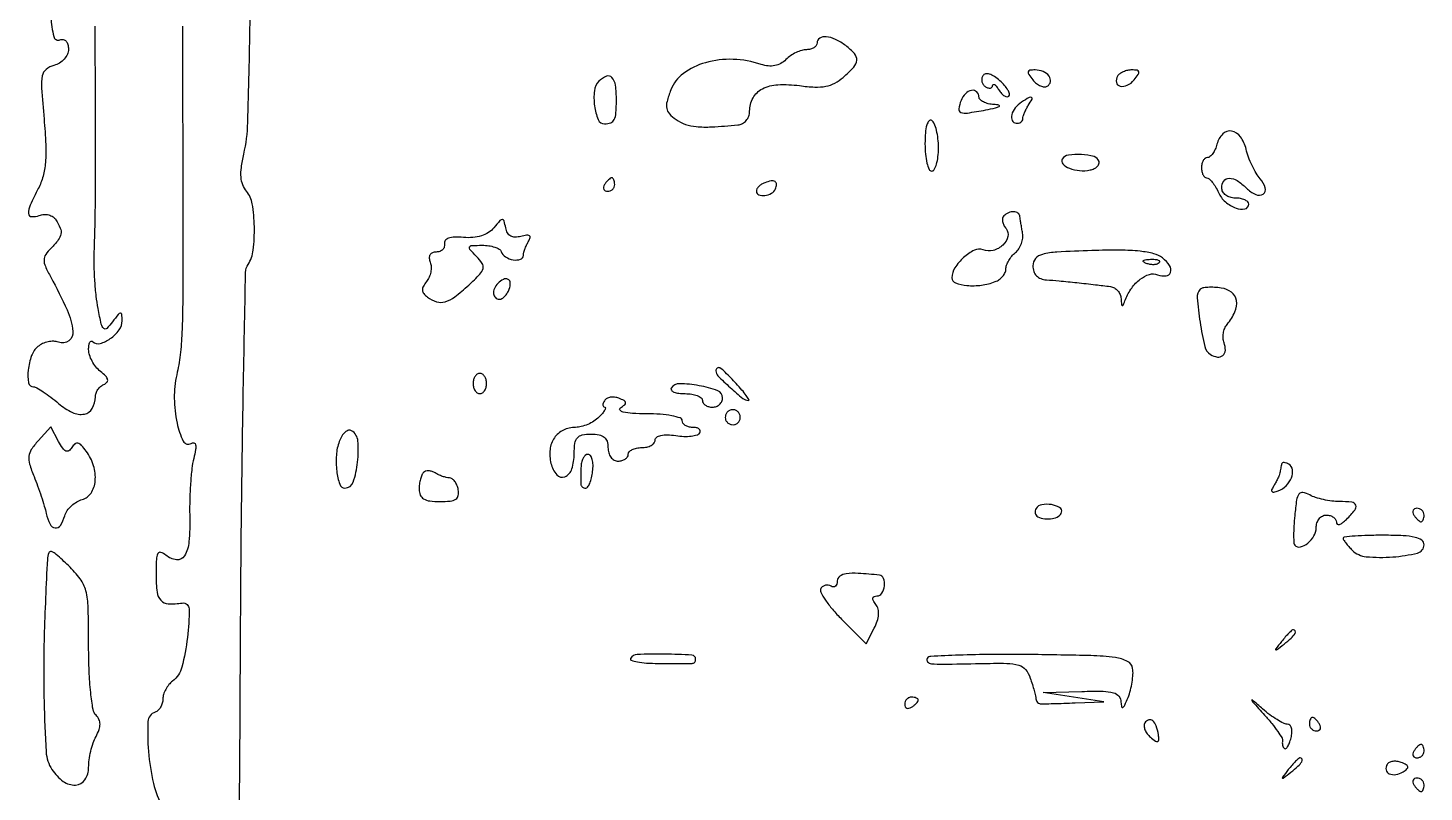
# Model space of a CAD drawing. Extents: x 0 to 5034, y 0 to 2560.
# Drawn here: x 4827 to 5034, y 627.9 to 741.2 of the extents above; entities that cross this region are included whole.
import ezdxf

# ---------------------------------------------------------------- set-up
doc = ezdxf.new("R2010")
doc.units = 0

msp = doc.modelspace()

# ---------------------------------------------------------------- linework, layer by layer
for points in [[(4858.303061, 618.739746, 0.001225), (4858.485094, 644.651594, -0.001343), (4858.65327, 667.809058, -0.002166), (4858.93491, 687.529751, -0.000351), (4859.27198, 704.979622, -0.139073), (4859.629882, 706.151594, 0.114006), (4860.400168, 708.290097, 0.03478), (4860.570308, 711.747699, 0.033932), (4860.269078, 715.154072, 0.138948), (4859.408537, 717.019754, -0.087101), (4858.853054, 717.958037, -0.072076), (4858.60279, 719.093882, -0.052571), (4858.649703, 720.555817, -0.021302), (4859.006513, 722.519754, 0.048513), (4859.595143, 727.190353, 0.002669), (4859.935982, 741.954927, 0.002311), (4860.248939, 765.804797, 0.00035), (4860.620945, 813.5, -0.000558), (4860.743732, 828.44591, -0.00021), (4860.947806, 849.375, -0.000208), (4861.188992, 872.158542, -0.000253)], [(4830.405097, 742.824506, 0.043231), (4830.822026, 739.948956, 0.454635), (4831.75, 739.45756, -0.138386), (4832.240642, 739.502522, -0.163526), (4832.646013, 739.27693, -0.122495), (4832.91165, 738.784868, -0.062892), (4833, 738.085247, -0.102363), (4832.841887, 737.321026, -0.079744), (4832.385062, 736.603877, -0.074807), (4831.693938, 736.027486, -0.072631), (4830.856974, 735.672849, 0.108795), (4829.684492, 735.073552, 0.176375), (4829.122683, 734.119917, 0.062973), (4829.018689, 732.311548, 0.005509), (4829.383656, 727.721954, -0.011376), (4829.64005, 723.936068, -0.03182), (4829.590204, 721.277731, -0.044485), (4829.234839, 719.223282, -0.055181), (4828.532843, 717.415737, 0.014354), (4827.333483, 714.945401, 0.114918), (4827.090638, 713.71228, 0.38993), (4827.548549, 713.247518, 0.104286), (4828.67005, 713.426881, -0.078664), (4829.370321, 713.575702, -0.076557), (4830.08923, 713.503267, -0.081093), (4830.717061, 713.226602, -0.107533), (4831.154738, 712.78387, -0.043053), (4831.791282, 711.559272, -0.14139), (4831.892485, 710.662616, -0.124673), (4831.503199, 709.782857, -0.030194), (4830.439971, 708.582828, 0.045765), (4829.633621, 707.613622, 0.148692), (4829.383583, 706.825588, 0.109263), (4829.579328, 705.887142, 0.019143), (4830.387999, 704.261399, -0.019161), (4832.795836, 699.420279, -0.076579), (4833.677819, 696.237961, -0.269467), (4833.071124, 694.837962, -0.255835), (4831.525119, 694.628734, 0.087465), (4830.822015, 694.765358, 0.056273), (4829.993132, 694.686384, 0.054529), (4829.171271, 694.417336, 0.066951), (4828.487265, 693.989431, 0.133002), (4827.532024, 692.633176, 0.060638), (4827.038103, 690.504924, 0.070748), (4827.102811, 688.62164, 0.363667), (4827.844461, 688, -0.131848), (4828.324927, 687.871062, -0.015317), (4829.280157, 687.278815, -0.017558), (4830.390212, 686.485091, -0.013501), (4831.546099, 685.5449, 0.065789), (4833.59039, 684.210024, 0.158147), (4835.361871, 683.972328, 0.222663), (4836.546942, 684.815666, 0.129244), (4837, 686.539111, -0.0867), (4837.093238, 687.072778, -0.064399), (4837.367188, 687.606056, -0.063653), (4837.772097, 688.058229, -0.079864), (4838.25, 688.353845, 0.107773), (4838.71781, 688.680312, 0.254966), (4838.818636, 689.079346, 0.132784), (4838.528437, 689.591138, 0.027063), (4837.75, 690.297421, -0.054461), (4837.08036, 690.975338, -0.043491), (4836.514063, 691.833097, -0.044958), (4836.127098, 692.731443, -0.079385), (4836, 693.526909, -0.03329), (4836.043425, 694.178417, -0.090257), (4836.185498, 694.617198, -0.222198), (4836.394454, 694.772886, -0.252268), (4836.631483, 694.70185, 0.271982), (4837.686133, 694.427738, 0.085514), (4839.214906, 695.161411, 0.077437), (4840.536738, 696.449898, 0.167067), (4840.968197, 697.785184, 0.018126), (4840.914298, 698.767887, 0.415616), (4840.717568, 698.930906, 0.202171), (4840.401519, 698.760379, 0.007179), (4839.532793, 697.647211, -0.034016), (4838.685786, 696.674302, -0.40475), (4838.231376, 696.666452, -0.151591), (4837.880507, 697.282123, -0.007147), (4837.394167, 699.647211, -0.019768), (4837.124224, 701.445709, -0.010494), (4836.925156, 703.690118, -0.010429), (4836.817555, 705.996502, -0.015913), (4836.829696, 708, 0.004454), (4836.957093, 712.395636, 0.003913), (4837.013288, 716.986857, 0.001653), (4837.021239, 724.174186, 0.000162), (4836.977508, 741.5, -0.00344)], [(4849.930435, 741.5, 0.000855), (4849.908936, 737.396483, 0.000883), (4849.901778, 733.335938, 0.000852), (4849.907778, 729.817599, 0.003783), (4849.930469, 727.75, -0.002093), (4849.954725, 726.060198, -0.001293), (4849.969784, 724.073437, -0.001297), (4849.974492, 722.110411, -0.002332), (4849.966667, 720.5, 0.001445), (4849.954935, 718.731705, 0.000507), (4849.948001, 716.192188, 0.000503), (4849.946021, 713.399461, 0.00059), (4849.949933, 710.75, -0.001502), (4849.946525, 700.962216, -0.009701), (4849.834128, 696.023449, -0.019058), (4849.569915, 692.73887, -0.025664), (4849.066211, 689.799169, 0.058398), (4848.70228, 686.324299, 0.048611), (4849.108276, 682.629925, 0.062677), (4850.028187, 679.959868, 0.442796), (4851.199061, 679.623026, -0.2005), (4851.61145, 679.688656, -0.299743), (4851.852174, 679.430474, -0.085763), (4851.849876, 678.696121, -0.016798), (4851.576269, 677.398625, 0.032406), (4851.309494, 675.904023, 0.01081), (4851.109206, 673.690132, 0.010708), (4850.992667, 671.222263, 0.012009), (4850.988497, 668.844379, -0.025557), (4850.878647, 665.036373, -0.117148), (4850.202202, 662.947505, -0.290835), (4849.031495, 662.369912, -0.147302), (4847.456195, 663.036355, 0.091093), (4846.707619, 663.456099, 0.375464), (4846.265019, 663.274682, 0.106886), (4846.042839, 662.406273, 0.009378), (4846, 660.122445, 0.027719), (4846.141872, 657.565316, 0.161445), (4846.697878, 656.35609, 0.197581), (4847.796059, 655.85303, 0.044618), (4849.888876, 655.957246, -0.454123), (4850.900862, 655.08102, -0.032), (4850.64999, 650.859676, -0.032251), (4849.80811, 646.43007, -0.168225), (4848.454891, 644.389757, 0.05913), (4847.898186, 643.84998, 0.045849), (4847.427374, 643.148449, 0.047061), (4847.106275, 642.400255, 0.077993), (4847, 641.723091, -0.06775), (4846.915156, 641.099807, -0.065099), (4846.666516, 640.512705, -0.070068), (4846.298791, 640.049055, -0.110095), (4845.864736, 639.788245, 0.309803), (4844.791532, 638.37121, 0.032065), (4844.865512, 633.958845, 0.037031), (4845.607977, 629.204052, 0.076176), (4847.005312, 625.71557, -0.032811)]]:
    msp.add_lwpolyline(points, format="xyb")
for points in [[(4944, 739, -0.154765), (4943.879052, 738.618614, -0.09778), (4943.538393, 738.29375, -0.080164), (4943.02945, 738.074515, -0.061768), (4942.428571, 738, 0.073834), (4941.72093, 737.894931, 0.038611), (4940.889173, 737.570423, 0.037359), (4940.070185, 737.097304, 0.04675), (4939.394752, 736.537609, -0.070541), (4938.621111, 735.956111, -0.077566), (4937.740459, 735.635768, -0.073632), (4936.765752, 735.589868, -0.055582), (4935.71618, 735.814665, 0.071728), (4931.550685, 736.567634, 0.077785), (4927.462099, 736.076146, 0.089145), (4924.179243, 734.479346, 0.145856), (4922.319866, 732.036465, 0.022741), (4921.755853, 730.308206, 0.111647), (4921.70731, 729.28927, 0.147306), (4922.107095, 728.496902, 0.050042), (4923.095099, 727.645943, 0.069034), (4924.490392, 726.931621, 0.06205), (4926.079328, 726.590671, 0.036257), (4928.348921, 726.556741, 0.007918), (4932.25, 726.843476, 0.09942), (4932.930423, 727.044594, 0.093962), (4933.496143, 727.495517, 0.091149), (4933.87, 728.135538, 0.086937), (4934, 728.877555, -0.126918), (4934.509788, 730.853543, -0.149199), (4935.893379, 732.194128, -0.106782), (4938.202501, 732.809992, -0.046058), (4941.400858, 732.668643, 0.02233), (4943.674207, 732.459903, 0.058771), (4945.303916, 732.574979, 0.07466), (4946.623689, 733.037298, 0.057178), (4947.886919, 733.901925, 0.029239), (4949.432333, 735.409217, 0.167137), (4949.880669, 736.445816, 0.205557), (4949.551235, 737.41243, 0.046924), (4948.25, 738.607954, 0.050003), (4946.739355, 739.532856, 0.089607), (4945.341859, 739.920713, 0.161087), (4944.394119, 739.701359, 0.261722)], [(4975.990862, 733.51101, 0.05173), (4976.530512, 732.98278, 0.065296), (4977.128869, 732.62335, 0.079103), (4977.692105, 732.477944, 0.16352), (4978.129619, 732.580109, 0.213376), (4978.597001, 733.26803, 0.207611), (4978.402845, 734.085894, 0.13552), (4977.53132, 734.760771, 0.097687), (4976.318538, 735, 0.038489), (4975.547214, 734.940537, 0.309419), (4975.301216, 734.709506, 0.209835), (4975.380863, 734.310561, 0.020503)], [(4988.542705, 734.069098, 0.189332), (4988.37666, 733.153183, 0.296611), (4988.916015, 732.598715, 0.169397), (4989.999236, 732.721733, 0.107759), (4991.009138, 733.51101, 0.020503), (4991.619137, 734.310561, 0.209835), (4991.698784, 734.709506, 0.309419), (4991.452786, 734.940537, 0.038489), (4990.681462, 735, 0.053722), (4990.040753, 734.93096, 0.048999), (4989.408288, 734.726548, 0.052232), (4988.876681, 734.425765, 0.09982)], [(4911.666667, 733.333333, 0.169392), (4910.984237, 731.919873, 0.061334), (4911.003025, 729.659855, 0.065524), (4911.54437, 727.638635, 0.303387), (4912.5, 727, 0.091138), (4913.404465, 727.166243, 0.188072), (4913.929435, 727.641129, 0.099772), (4914.187116, 728.591536, 0.016471), (4914.25, 730.5, 0.031313), (4914.109877, 732.735245, 0.154734), (4913.587974, 733.866521, 0.312219), (4912.764543, 734.056079, 0.101952)], [(4968.582966, 734.134241, 0.101116), (4968.425713, 733.706144, 0.09841), (4968.446747, 733.246276, 0.097442), (4968.642743, 732.825779, 0.096999), (4968.983688, 732.510081, 0.058885), (4969.374194, 732.328171, 0.123598), (4969.705957, 732.304124, 0.186429), (4969.92539, 732.436321, 0.161643), (4970.015313, 732.690983, -0.282382), (4970.113945, 732.845081, -0.271864), (4970.299407, 732.830233, -0.075563), (4970.601155, 732.542502, -0.023608), (4970.96094, 732.02896, 0.042964), (4971.358122, 731.506266, 0.071832), (4971.782622, 731.154687, 0.105877), (4972.165314, 731.020464, 0.231971), (4972.451758, 731.118424, 0.276112), (4972.53596, 731.452928, 0.060078), (4972.287475, 732.021198, 0.046597), (4971.795413, 732.70271, 0.029197), (4971.105408, 733.404607, 0.036944), (4970.28608, 734.042739, 0.076721), (4969.553031, 734.383122, 0.121139), (4968.973524, 734.406587, 0.207031)], [(4965.345077, 730.456872, 0.056386), (4965.026335, 729.227842, 0.350878), (4965.335014, 728.705588, 0.12944), (4966.284625, 728.605876, 0.008679), (4969, 729.07251, 0.007861), (4970.451169, 729.371612, 0.087212), (4970.995862, 729.597404, 0.668049), (4970.965775, 729.768496, 0.040112), (4970.25, 729.868359, -0.042218), (4969.3887, 729.992219, -0.059769), (4968.660937, 730.25508, -0.076483), (4968.165783, 730.607587, -0.202567), (4968, 731, 0.210203), (4967.669136, 731.752237, 0.240439), (4966.918507, 731.960086, 0.148144), (4965.992505, 731.459082, 0.103948)], [(4974.330179, 730.225223, 0.082187), (4973.386733, 729.379958, 0.104524), (4972.860728, 728.339127, 0.173152), (4972.930026, 727.508762, 0.26735), (4973.5, 727.1, 0.073642), (4973.883266, 727.118161, 0.094047), (4974.210748, 727.249687, 0.109872), (4974.431735, 727.47197, 0.13664), (4974.515313, 727.75, -0.068485), (4974.574396, 728.122815, -0.022619), (4974.759278, 728.646875, -0.022043), (4975.019406, 729.216374, -0.023301), (4975.32433, 729.75, 0.016067), (4975.870875, 730.675152, 0.430582), (4975.792006, 730.919924, 0.248311), (4975.447548, 730.905839, 0.009729)], [(4960, 724.059017, 0.02325), (4960.072375, 722.503431, 0.03716), (4960.29375, 721.192336, 0.042932), (4960.612706, 720.253084, 0.297764), (4961, 720, 0.275259), (4961.385522, 720.229636, 0.053437), (4961.70625, 721.010789, 0.043243), (4961.927436, 722.122516, 0.027497), (4962, 723.440983, 0.026918), (4961.926586, 724.803639, 0.033489), (4961.70625, 726.052725, 0.035556), (4961.386693, 727.04134, 0.159713), (4961, 727.5, 0.369423), (4960.597376, 727.437431, 0.106919), (4960.273526, 726.83874, 0.051222), (4960.063682, 725.688628, 0.019531)], [(5003.289749, 724, -0.038887), (5003.024544, 723.234516, -0.050447), (5002.660882, 722.5875, -0.059916), (5002.259476, 722.141258, -0.181596), (5001.883369, 722, 0.166062), (5001.54638, 721.884904, 0.095369), (5001.25949, 721.559375, 0.076307), (5001.065572, 721.073739, 0.056959), (5001, 720.5, 0.048885), (5001.056258, 719.925967, 0.068885), (5001.224094, 719.440625, 0.089067), (5001.471587, 719.113813, 0.188428), (5001.762872, 719, -0.186642), (5002.120779, 718.861577, -0.03874), (5002.591619, 718.361485, -0.035781), (5003.079027, 717.658594, -0.027129), (5003.512872, 716.826332, 0.107132), (5004.54051, 715.445338, 0.087247), (5006.121812, 714.48979, 0.145831), (5007.430518, 714.38502, 0.354035), (5008, 715.088484, 0.205712), (5007.850317, 715.436906, 0.0831), (5007.4125, 715.732242, 0.063391), (5006.765629, 715.933065, 0.043629), (5006, 716, -0.072314), (5005.230589, 716.111864, -0.08892), (5004.583333, 716.4375, -0.10214), (5004.153209, 716.924246, -0.130775), (5004, 717.5, -0.150771), (5004.317129, 718.527784, -0.248625), (5005.102151, 718.941329, -0.143303), (5006.28736, 718.591279, -0.053437), (5007.652048, 717.490809, 0.086431), (5009.033685, 716.519047, 0.262369), (5010.138863, 716.599469, 0.335298), (5010.456001, 717.50189, 0.101617), (5009.699452, 718.849277, -0.045479), (5009.103925, 719.677719, -0.02252), (5008.497001, 720.822913, -0.022142), (5007.970008, 722.076244, -0.030132), (5007.615257, 723.25, 0.096543), (5006.777564, 725.097223, 0.197736), (5005.455234, 725.930166, 0.245741), (5004.149604, 725.511578, 0.131459)], [(4980.363513, 721.779159, 0.34446), (4980.442226, 721.065739, 0.106659), (4981.404931, 720.428193, 0.071893), (4982.933375, 720.072123, 0.072648), (4984.494408, 720.165426, 0.058017), (4985.088329, 720.362671, 0.083593), (4985.543388, 720.676236, 0.108476), (4985.792296, 721.05241, 0.172119), (4985.802821, 721.434527, 0.253484), (4985.062747, 722.139236, 0.050328), (4983.195101, 722.448009, 0.050234), (4981.281226, 722.376955, 0.223549)], [(4912.5, 718, 0.082592), (4912.343488, 717.6179, 0.161196), (4912.3746, 717.29375, 0.182303), (4912.586039, 717.078288, 0.108972), (4912.940983, 717, 0.093332), (4913.345238, 717.076123, 0.09642), (4913.688914, 717.29375, 0.099167), (4913.918938, 717.618444, 0.105053), (4914, 718, 0.042167), (4913.967655, 718.382849, 0.061769), (4913.870461, 718.70625, 0.081139), (4913.727648, 718.92554, 0.210953), (4913.559017, 719, 0.151918), (4913.34829, 718.934461, 0.038439), (4913.066025, 718.70625, 0.035638), (4912.768994, 718.382774, 0.029505)], [(4936.25, 718.279762, 0.054719), (4935.771949, 718.047448, 0.058432), (4935.367188, 717.721193, 0.065596), (4935.091873, 717.354981, 0.129121), (4935, 717.005151, 0.309907), (4935.353458, 716.489656, 0.123539), (4936.247845, 716.379197, 0.096226), (4937.257631, 716.708027, 0.170196), (4937.833333, 717.355278, 0.086902), (4937.98424, 718.041613, 0.278204), (4937.768852, 718.436229, 0.17911), (4937.204487, 718.535446, 0.040669)], [(4896.079821, 711.59821, -0.079754), (4895.275968, 710.893909, -0.06286), (4894.225006, 710.405849, -0.056414), (4892.974167, 710.156852, -0.043295), (4891.579821, 710.160687, 0.026611), (4890.256863, 710.208436, 0.076239), (4889.35266, 710.05386, 0.146467), (4888.867157, 709.71282, 0.220989), (4888.75, 709.218202, -0.122785), (4888.730528, 708.754157, -0.125473), (4888.495157, 708.357847, -0.112319), (4888.073195, 708.092399, -0.084658), (4887.531385, 708, 0.094009), (4886.969747, 707.893461, 0.167795), (4886.616375, 707.591306, 0.152052), (4886.504221, 707.110328, 0.073557), (4886.64326, 706.487265, -0.082466), (4886.7822, 705.8083, -0.056231), (4886.722996, 705.020986, -0.055261), (4886.486459, 704.250349, -0.071246), (4886.099544, 703.619944, 0.048624), (4885.625899, 702.920967, 0.140514), (4885.49996, 702.355608, 0.155054), (4885.69684, 701.844486, 0.06342), (4886.237669, 701.321326, 0.083918), (4887.597185, 700.622719, 0.148668), (4888.846662, 700.607651, 0.094658), (4890.277286, 701.337725, 0.021765), (4892.352333, 703.100268, 0.013207), (4894.000169, 704.711225, 0.126937), (4894.481647, 705.556493, 0.21711), (4894.35747, 706.314729, 0.04891), (4893.506874, 707.350268, -0.013044), (4892.533722, 708.375566, -0.310267), (4892.484188, 708.75, -0.270747), (4892.821775, 708.967245, -0.010749), (4894.345238, 709, -0.03477), (4895.322129, 708.931985, -0.044475), (4896.200372, 708.728281, -0.051081), (4896.868133, 708.430975, -0.177832), (4897.166667, 708.075, 0.169192), (4897.80538, 707.286909, 0.095831), (4898.966888, 706.845167, 0.122369), (4900.021491, 706.920361, 0.308075), (4900.469858, 707.5, -0.049797), (4900.545086, 707.965551, -0.023552), (4900.728995, 708.546043, -0.02307), (4900.9804, 709.14061, -0.030143), (4901.266693, 709.656741, 0.084958), (4901.46521, 710.129975, 0.333661), (4901.344993, 710.401793, 0.165019), (4900.917424, 710.481016, 0.027982), (4900.092573, 710.313957, -0.064169), (4899.23377, 710.203762, -0.127165), (4898.573511, 710.374832, -0.137687), (4898.112336, 710.831189, -0.081249), (4897.841193, 711.562942, 0.018532), (4897.597297, 712.605666, 0.332484), (4897.342022, 712.804603, 0.218489), (4896.985981, 712.649774, 0.009561)], [(4971.675343, 713.342009, 0.157592), (4971.500004, 712.9992, 0.086014), (4971.50546, 712.522062, 0.071102), (4971.686054, 711.986105, 0.056498), (4972.021007, 711.474688, -0.236489), (4972.297006, 710.286718, -0.148283), (4971.559819, 709.030235, -0.122841), (4970.114277, 708.238035, -0.157093), (4968.606691, 708.320685, 0.207897), (4967.322874, 708.264743, 0.070044), (4965.735115, 707.1939, 0.067559), (4964.433405, 705.656775, 0.142898), (4964, 704.171259, 0.316121), (4964.531515, 703.414589, 0.064686), (4966.219517, 703.04264, 0.054671), (4968.378197, 703.089148, 0.058977), (4970.418213, 703.606989, 0.064633), (4971.022995, 703.933854, 0.061605), (4971.53535, 704.408904, 0.066338), (4971.882602, 704.953507, 0.109218), (4972, 705.484544, -0.087616), (4972.100818, 706.05547, -0.043402), (4972.412749, 706.724433, -0.041298), (4972.867475, 707.381157, -0.047512), (4973.405104, 707.921243, 0.07391), (4973.918156, 708.493937, 0.056159), (4974.300935, 709.246054, 0.056758), (4974.503228, 710.054546, 0.080682), (4974.481615, 710.793688, -0.0034), (4974.350207, 711.501964, -0.003299), (4974.227072, 712.219083, -0.003256), (4974.12705, 712.851167, -0.012191), (4974.076511, 713.25, 0.209085), (4973.79036, 713.756926, 0.152764), (4973.173529, 713.976152, 0.113359), (4972.384584, 713.826503, 0.093316)], [(4984.75, 708.211067, 0.005091), (4979.568343, 707.987129, 0.04962), (4977.402298, 707.654154, 0.154511), (4976.391029, 707.022548, 0.178333), (4976, 705.961067, 0.079336), (4976.133775, 705.123277, 0.112384), (4976.520898, 704.478202, 0.110883), (4977.153665, 704.058555, 0.075722), (4978, 703.875, -0.007777), (4979.881065, 703.728031, -0.002838), (4982.539403, 703.463451, -0.002891), (4985.282296, 703.158678, -0.005391), (4987.5, 702.875, -0.097068), (4988.078875, 702.675727, -0.081016), (4988.582566, 702.26276, -0.079682), (4988.93557, 701.703871, -0.088857), (4989.078947, 701.083333, 0.007046), (4989.136448, 700.184888, 0.348351), (4989.250151, 700.062447, 0.342783), (4989.397357, 700.144497, 0.006951), (4989.739662, 700.982143, -0.06226), (4990.655577, 702.665111, -0.073158), (4991.916935, 703.96901, -0.088052), (4993.278546, 704.678352, -0.169349), (4994.493674, 704.640801, 0.108759), (4995.757704, 704.450097, 0.31375), (4996.413564, 704.975035, 0.222992), (4996.258908, 705.991254, 0.076482), (4995.226419, 707.116353, 0.107526), (4993.95222, 707.749874, 0.035779), (4991.888217, 708.116174, 0.025259), (4988.949406, 708.273869, 0.009028)], [(4994.729167, 706.395833, -0.126455), (4994.402231, 706.202593, -0.060344), (4993.916927, 706.123424, -0.05415), (4993.359369, 706.160852, -0.051402), (4992.8125, 706.316886, -0.054073), (4992.395823, 706.538436, -0.470617), (4992.37858, 706.720685, -0.168741), (4992.670344, 706.862007, -0.018894), (4993.416667, 706.921053, -0.028489), (4994.112848, 706.910055, -0.077125), (4994.592839, 706.799335, -0.208169), (4994.77538, 706.614691, -0.296942)], [(4896.666667, 703.333333, 0.091378), (4896.156592, 702.592774, 0.130128), (4896.028301, 701.80828, 0.180985), (4896.310022, 701.232145, 0.191777), (4896.893011, 701, 0.13875), (4897.276919, 701.108626, 0.061199), (4897.692784, 701.440625, 0.053891), (4898.075237, 701.926204, 0.048303), (4898.361626, 702.5, 0.096999), (4898.522444, 703.420212, 0.280386), (4898.188989, 703.943768, 0.235886), (4897.502242, 703.939404, 0.0791)], [(5000.812016, 702.478682, 0.221127), (5000.351813, 701.218529, 0.017393), (5000.789891, 697.58187, 0.018104), (5001.483838, 693.99042, 0.197933), (5002.318541, 692.815983, 0.10351), (5003.355357, 692.430677, 0.217314), (5004.164312, 692.66194, 0.211791), (5004.5336, 693.432405, 0.099312), (5004.34445, 694.54476, -0.077083), (5004.202425, 695.202873, -0.055627), (5004.241859, 695.953958, -0.055514), (5004.446235, 696.679684, -0.075771), (5004.793102, 697.262735, 0.066747), (5005.96089, 699.147805, 0.146149), (5006.180737, 700.815271, 0.193902), (5005.451396, 702.025938, 0.126993), (5003.927153, 702.657676, 0.021816), (5002.902331, 702.757036, 0.027613), (5001.950782, 702.754957, 0.027701), (5001.177261, 702.667344, 0.155543)], [(4893, 688.5, 0.064853), (4893.074694, 687.926543, 0.082425), (4893.29375, 687.440625, 0.098894), (4893.618646, 687.115568, 0.148195), (4894, 687, 0.148195), (4894.381354, 687.115568, 0.098894), (4894.70625, 687.440625, 0.082425), (4894.925306, 687.926543, 0.064853), (4895, 688.5, 0.064853), (4894.925306, 689.073457, 0.082425), (4894.70625, 689.559375, 0.098894), (4894.381354, 689.884432, 0.148195), (4894, 690, 0.148195), (4893.618646, 689.884432, 0.098894), (4893.29375, 689.559375, 0.082425), (4893.074694, 689.073457, 0.064853)], [(4929, 690.367295, 0.199765), (4929.30767, 689.627945, 0.011678), (4931.115522, 687.91392, 0.012509), (4932.995469, 686.296775, 0.17304), (4933.827324, 686, 0.583564), (4933.903799, 686.135349, 0.022252), (4933.505585, 686.734375, 0.020336), (4932.864627, 687.54034, 0.010419), (4932, 688.5, 0.006693), (4930.39082, 690.167591, 0.058338), (4929.587443, 690.808387, 0.321738), (4929.196134, 690.782599, 0.224258)], [(4922.380278, 687.806286, 0.328606), (4922.405193, 687.500906, 0.120948), (4922.780056, 687.236847, 0.06322), (4923.493917, 687.057088, 0.030112), (4924.440983, 687, -0.037227), (4925.420991, 686.926934, -0.055981), (4926.248289, 686.70625, -0.073461), (4926.813779, 686.383082, -0.230178), (4927, 686, 0.148195), (4927.115568, 685.618646, 0.098894), (4927.440625, 685.29375, 0.082425), (4927.926543, 685.074694, 0.064853), (4928.5, 685, 0.091567), (4929.072634, 685.105755, 0.095872), (4929.559375, 685.408487, 0.099491), (4929.885093, 685.860038, 0.107049), (4930, 686.390594, 0.315673), (4929.270783, 687.430516, 0.041024), (4926.506985, 688.182643, 0.040808), (4923.616357, 688.478886, 0.265427)], [(4912.473008, 685.956326, 0.046919), (4912.291341, 685.589473, 0.102157), (4912.240778, 685.280921, 0.179844), (4912.324415, 685.081469, 0.20736), (4912.512412, 685, -0.453151), (4912.62382, 684.872939, -0.098889), (4912.517039, 684.559375, -0.045231), (4912.175368, 684.07647, -0.019811), (4911.642857, 683.5, -0.055158), (4910.925664, 682.925712, -0.038708), (4910.010968, 682.440625, -0.039129), (4909.049664, 682.109186, -0.063535), (4908.193873, 682, 0.112537), (4906.385267, 681.587706, 0.131593), (4905.05357, 680.443197, 0.122397), (4904.411115, 678.713231, 0.089716), (4904.54864, 676.662226, 0.11259), (4905.404252, 674.978425, 0.32941), (4906.595975, 674.686806, 0.220165), (4907.648189, 675.837005, 0.077032), (4908, 678.106989, -0.032661), (4908.100642, 679.646035, -0.146549), (4908.466038, 680.460699, -0.169032), (4909.185711, 680.875862, -0.047121), (4910.5, 681, -0.044917), (4911.682766, 680.893532, -0.124434), (4912.4375, 680.55, -0.149477), (4912.857434, 679.935258, -0.07578), (4913, 679, 0.072314), (4913.111864, 678.230589, 0.08892), (4913.4375, 677.583333, 0.10214), (4913.924246, 677.153209, 0.130775), (4914.5, 677, 0.064853), (4915.073457, 677.074694, 0.082425), (4915.559375, 677.29375, 0.098894), (4915.884432, 677.618646, 0.148195), (4916, 678, -0.191087), (4916.151477, 678.381882, -0.088204), (4916.5875, 678.70625, -0.068025), (4917.234582, 678.926307, -0.048028), (4918, 679, 0.053715), (4918.765142, 679.082438, 0.073471), (4919.4125, 679.32709, 0.093211), (4919.84706, 679.688603, 0.174494), (4920, 680.113499, -0.246021), (4920.219579, 680.532749, -0.097873), (4920.83313, 680.799964, -0.061407), (4921.797337, 680.88986, -0.029017), (4923.044028, 680.78023, 0.027275), (4924.247279, 680.670198, 0.036223), (4925.345151, 680.709473, 0.039397), (4926.209719, 680.872993, 0.190128), (4926.603045, 681.166731, 0.178566), (4926.667041, 681.48216, 0.188164), (4926.508795, 681.755227, 0.115624), (4926.119678, 681.940021, 0.053337), (4925.559017, 682, -0.062283), (4924.962904, 682.074545, -0.080552), (4924.457961, 682.29375, -0.097988), (4924.120018, 682.618621, -0.153634), (4924, 683, 0.326851), (4923.713623, 683.391284, 0.029043), (4922.457812, 683.710748, 0.029114), (4920.762439, 683.937265, 0.017925), (4918.75, 684.015313, -0.011734), (4916.617643, 684.071587, -0.041655), (4915.263174, 684.252959, -0.162104), (4914.783861, 684.538834, -0.45784), (4914.833846, 684.876149, 0.032626), (4915.474765, 685.343652, 0.262141), (4915.599506, 685.672442, 0.239924), (4915.385981, 685.970856, 0.028099), (4914.615871, 686.317163, 0.063101), (4913.978455, 686.473401, 0.070407), (4913.346279, 686.456806, 0.080215), (4912.815646, 686.27688, 0.133337)], [(4930.552786, 684.08541, 0.099038), (4930.401684, 683.679226, 0.097945), (4930.417584, 683.244476, 0.097945), (4930.597789, 682.848514, 0.099038), (4930.91459, 682.552786, 0.099038), (4931.320774, 682.401684, 0.097945), (4931.755524, 682.417584, 0.097945), (4932.151486, 682.597789, 0.099038), (4932.447214, 682.91459, 0.099038), (4932.598316, 683.320774, 0.097945), (4932.582416, 683.755524, 0.097945), (4932.402211, 684.151486, 0.099038), (4932.08541, 684.447214, 0.099038), (4931.679226, 684.598316, 0.097945), (4931.244476, 684.582416, 0.097945), (4930.848514, 684.402211, 0.099038)], [(4828.492256, 679.991443, 0.037052), (4827.499533, 678.716274, 0.119603), (4827.13447, 677.714156, 0.101882), (4827.240336, 676.564047, 0.022875), (4827.901004, 674.6999, -0.009087), (4828.437138, 673.310062, -0.007049), (4828.971654, 671.779033, -0.007134), (4829.429892, 670.336231, -0.017037), (4829.717909, 669.25, 0.052515), (4830.271563, 667.633874, 0.257012), (4831.023171, 667.082776, 0.294412), (4831.803795, 667.453239, 0.06201), (4832.465731, 668.892029, -0.075186), (4832.840797, 669.653987, -0.052611), (4833.467611, 670.379366, -0.052369), (4834.236174, 670.961687, -0.072118), (4835.033119, 671.29841, 0.18803), (4836.355413, 672.257456, 0.121921), (4836.973103, 674.067102, 0.097214), (4836.729855, 676.320476, 0.082693), (4835.652643, 678.460361, 0.027173), (4834.94117, 679.329985, 0.145218), (4834.421752, 679.642994, 0.24086), (4833.96788, 679.542074, 0.081608), (4833.51013, 679.016391, -0.096482), (4833.068967, 678.538966, -0.271044), (4832.633397, 678.493892, -0.139192), (4832.156467, 678.897941, -0.024989), (4831.55007, 679.906443), (4830.385166, 682.083086)], [(4873.160623, 679.905168, 0.071263), (4872.726266, 677.887369, 0.048055), (4872.788293, 675.529059, 0.04976), (4873.232121, 673.560686, 0.322972), (4874.009588, 673, 0.321526), (4875.218854, 673.867277, 0.052926), (4875.885644, 676.839345, 0.051292), (4875.924933, 679.99517, 0.236037), (4874.991541, 681.505228, 0.211136), (4874.542867, 681.567273, 0.110311), (4874.03772, 681.292306, 0.07712), (4873.549355, 680.710905, 0.047636)], [(4909, 676), (4909, 674.440625), (4909, 673.5, 0.135976), (4909.053407, 673.307249, 0.095982), (4909.204421, 673.139169, 0.083078), (4909.429936, 673.021282, 0.069668), (4909.695902, 672.973765, 0.264603), (4909.986601, 673.124984, 0.045414), (4910.286761, 673.697318, 0.039159), (4910.549933, 674.507803, 0.025647), (4910.730112, 675.473765, 0.038562), (4910.784401, 676.441476, 0.062019), (4910.665243, 677.257919, 0.087336), (4910.403683, 677.809164, 0.243004), (4910.03421, 678, 0.185841), (4909.639374, 677.847997, 0.089886), (4909.303799, 677.4125, 0.069726), (4909.07632, 676.765335, 0.049737)], [(4885.63948, 675.306147, 0.099865), (4885.393245, 674.93545, 0.033562), (4885.187847, 674.315972, 0.031832), (4885.04715, 673.582088, 0.031454), (4885, 672.833333, 0.10033), (4885.175917, 671.965466, 0.159572), (4885.66909, 671.399133, 0.104987), (4886.577136, 671.089466, 0.029871), (4888.073324, 671, 0.025075), (4889.607314, 671.076979, 0.117717), (4890.435467, 671.364939, 0.202585), (4890.804528, 671.902035, 0.098451), (4890.809629, 672.75, 0.051261), (4890.607567, 673.420545, 0.062116), (4890.281882, 673.990436, 0.073611), (4889.88859, 674.379955, 0.155766), (4889.486305, 674.515313, -0.053207), (4889.029038, 674.571302, -0.025959), (4888.463512, 674.733956, -0.025409), (4887.886923, 674.966106, -0.03343), (4887.38948, 675.238126, 0.063398), (4886.917159, 675.460844, 0.068895), (4886.417328, 675.549951, 0.077667), (4885.967217, 675.497424, 0.129264)], [(5012.875, 676.559017, 0.003419), (5012.817158, 676.291773, 0.001585), (5012.745502, 675.943899, 0.00157), (5012.672535, 675.577992, 0.002187), (5012.609687, 675.25, -0.047177), (5012.503078, 674.878178, -0.015671), (5012.27952, 674.35649, -0.015443), (5011.99418, 673.790669, -0.016972), (5011.682749, 673.261454, 0.039907), (5011.401314, 672.72879, 0.310145), (5011.453011, 672.467289, 0.259115), (5011.735441, 672.390015, 0.031609), (5012.370743, 672.588773, 0.104235), (5013.551629, 673.352578, 0.101898), (5014.335343, 674.53364, 0.129718), (5014.483388, 675.714088, 0.224667), (5013.956326, 676.526992, 0.047044), (5013.580851, 676.712813, 0.08418), (5013.244202, 676.780204, 0.130207), (5013.000156, 676.72323, 0.21903)], [(5014.821747, 668.928039, 0.009516), (5014.701943, 667.355656, 0.01395), (5014.661563, 665.969104, 0.009258), (5014.681319, 664.827195, 0.189621), (5014.816385, 664.516948, 0.261226), (5015.667188, 664.277477, 0.112037), (5016.761055, 664.81917, 0.091986), (5017.677738, 665.897848, 0.130975), (5018, 667.106989, -0.077727), (5018.113102, 667.830154, -0.090193), (5018.440625, 668.443928, -0.100779), (5018.927938, 668.854248, -0.125389), (5019.5, 669, -0.069717), (5020.073289, 668.919674, -0.085667), (5020.559375, 668.685268, -0.100075), (5020.884373, 668.337148, -0.138775), (5021, 667.928571, 0.244067), (5021.137455, 667.663753, 0.226652), (5021.440625, 667.6125, 0.093008), (5021.922937, 667.853737, 0.034046), (5022.5, 668.357143, 0.025608), (5023.752476, 669.744934, 0.273073), (5023.861458, 670.466807, 0.277471), (5023.283091, 670.902994, 0.026216), (5021.434259, 671, -0.031996), (5020.31796, 671.071508, -0.022844), (5019.084309, 671.287873, -0.023179), (5017.922641, 671.603939, -0.04488), (5017.037386, 671.979992, 0.074288), (5016.034619, 672.3382, 0.292335), (5015.451757, 672.109423, 0.122076), (5015.096193, 671.231959, 0.011743)], [(4976.487659, 669.980032, 0.086456), (4976.347192, 669.629461, 0.102024), (4976.345313, 669.272696, 0.11056), (4976.481778, 668.965717, 0.11748), (4976.733688, 668.754232, 0.085984), (4977.764165, 668.443417, 0.076224), (4978.8851, 668.477903, 0.087776), (4979.803236, 668.82141, 0.194412), (4980.25, 669.404671, 0.34024), (4979.96037, 670.116771, 0.094491), (4978.74709, 670.546191, 0.079865), (4977.313066, 670.535234, 0.215807)], [(5032.5, 669, 0.029505), (5032.768994, 668.617226, 0.035638), (5033.066025, 668.29375, 0.038439), (5033.34829, 668.065539, 0.151918), (5033.559017, 668, 0.210953), (5033.727648, 668.07446, 0.081139), (5033.870461, 668.29375, 0.061769), (5033.967655, 668.617151, 0.042167), (5034, 669, 0.105053), (5033.918938, 669.381556, 0.099167), (5033.688914, 669.70625, 0.09642), (5033.345238, 669.923877, 0.093332), (5032.940983, 670, 0.108972), (5032.586039, 669.921712, 0.182303), (5032.3746, 669.70625, 0.161196), (5032.343488, 669.3821, 0.082592)], [(5022, 665.571429, 0.145922), (5022.071207, 665.332634, 0.017229), (5022.393995, 664.874755, 0.01944), (5022.827608, 664.346564, 0.014787), (5023.34126, 663.801598, 0.175276), (5025.435019, 662.820059, 0.041568), (5029.351809, 662.787719, 0.040908), (5033.031537, 663.368723, 0.346), (5034, 664.600694, 0.246383), (5033.654442, 665.259385, 0.094123), (5032.67804, 665.691696, 0.046035), (5030.921276, 665.934098, 0.011278), (5028, 666, 0.006697), (5025.699405, 665.969184, 0.01113), (5023.7625, 665.874107, 0.004885), (5022.157267, 665.743673, 0.387849)], [(4829.891212, 662.437091, 0.007116), (4829.410374, 650.959833, 0.012315), (4829.381625, 641.411441, 0.009919), (4829.69386, 633.883762, 0.130419), (4830.565274, 631.260035, 0.090692), (4832.230132, 629.511641, 0.172987), (4834.068381, 628.970297, 0.235042), (4835.449217, 629.757055, 0.148885), (4836, 631.565741, -0.035041), (4836.079383, 632.697083, -0.02319), (4836.320963, 633.977522, -0.023362), (4836.673637, 635.205988, -0.041302), (4837.092641, 636.173101, 0.036435), (4837.543803, 637.187302, 0.086646), (4837.685281, 637.997589, 0.110523), (4837.532008, 638.682522, 0.086488), (4837.092641, 639.307359, -0.157279), (4836.646643, 640.178029, -0.013685), (4836.30995, 642.675115, -0.016327), (4836.07621, 645.827752, -0.010339), (4836, 649.512909, 0.006183), (4835.928837, 655.267359, 0.055181), (4835.58885, 657.7708, 0.099994), (4834.755812, 659.519557, 0.040755), (4833, 661.5, 0.007258), (4831.20914, 663.166574, 0.110997), (4830.477531, 663.579522, 0.403441), (4830.073894, 663.372368, 0.068504)], [(4947, 659.224005, -0.072796), (4946.931085, 658.753169, -0.148872), (4946.726548, 658.445193, -0.188553), (4946.423008, 658.345865, -0.124917), (4946.069098, 658.457295, 0.097625), (4945.670526, 658.606837, 0.097601), (4945.244982, 658.593948, 0.09827), (4944.858456, 658.420977, 0.10047), (4944.57082, 658.11459, 0.264228), (4944.550172, 657.55565, 0.028322), (4945.238432, 656.397907, 0.028956), (4946.28796, 655.01984, 0.019158), (4947.640283, 653.559717), (4951.277123, 649.922877), (4952.475661, 652.211439, 0.039084), (4952.931578, 653.276971, 0.064775), (4953.122497, 654.234497, 0.07905), (4953.047393, 655.063634, 0.101998), (4952.714655, 655.75, -0.037269), (4952.351936, 656.303397, -0.160168), (4952.27926, 656.685307, -0.268773), (4952.456908, 656.916714, -0.098046), (4952.877555, 657, 0.260163), (4953.599433, 657.402881, 0.108529), (4953.980173, 658.491311, 0.11504), (4953.859298, 659.598104, 0.288919), (4953.25, 660.081242, 0.010488), (4950.107829, 660.355069, 0.050608), (4948.317648, 660.292068, 0.11903), (4947.36134, 659.917568, 0.244875)], [(5012.872445, 650.25, 0.001576), (5011.99236, 649.120493, 0.377591), (5012, 649, 0.377591), (5012.120493, 648.99236, 0.001576), (5013.25, 649.872445, 0.017685), (5014.306759, 650.76332, 0.065617), (5014.869516, 651.426111, 0.241985), (5014.90695, 651.806605, 0.307699), (5014.622445, 652, 0.184603), (5014.410139, 651.91885, 0.013803), (5013.952641, 651.485937, 0.017649), (5013.425681, 650.920402, 0.012436)], [(4916.344437, 647.75, 0.479969), (4916.448018, 647.459429, 0.038093), (4917.357028, 647.220312, 0.029763), (4918.724192, 647.053287, 0.015516), (4920.440983, 647), (4923.807664, 647), (4925.5, 647, 0.125176), (4925.690804, 647.048529, 0.10052), (4925.853557, 647.185191, 0.090034), (4925.963207, 647.389599, 0.077768), (4926.001469, 647.630438, 0.399238), (4925.432292, 648.232452, 0.010338), (4921.381431, 648.366402, 0.011435), (4917.333501, 648.323942, 0.25132)], [(4960.345332, 647.75, 0.329025), (4960.386683, 647.248783, 0.191184), (4960.95042, 646.958915, 0.028082), (4962.660966, 646.888782, 0.001464), (4968.162221, 646.988372, -0.007927), (4972.156056, 647.009044, -0.068415), (4973.914292, 646.748175, -0.152665), (4974.910964, 646.085307, -0.088347), (4975.613064, 644.814247, -0.007245), (4975.918586, 643.873234, -0.008141), (4976.184468, 642.959498, -0.007562), (4976.38602, 642.175908, -0.042822), (4976.450843, 641.75, 0.097014), (4976.526662, 641.463689, 0.09146), (4976.705873, 641.220312, 0.091546), (4976.959953, 641.057063, 0.097434), (4977.25, 641, 0.006955), (4977.737604, 641.006782, 0.000553), (4979.028125, 641.044119, 0.000749), (4980.567551, 641.092671, 0.000574), (4982.25, 641.150194), (4986.5, 641.300387), (4982, 642), (4977.5, 642.699613), (4983.25, 642.849806, -0.009724), (4986.396904, 642.870787, -0.064029), (4987.953637, 642.650356, -0.159253), (4988.738307, 642.131316, -0.159927), (4989.063386, 641.25, 0.040269), (4989.144018, 640.562199, 0.535578), (4989.340669, 640.481319, 0.139957), (4989.627121, 640.821766, 0.010368), (4990.106315, 641.953157, 0.031154), (4990.459882, 643.028671, 0.024363), (4990.712069, 644.231854, 0.024937), (4990.836459, 645.378825, 0.05366), (4990.792928, 646.265563, 0.240715), (4990.040712, 647.30005, 0.08401), (4988.230275, 647.864091, 0.027792), (4984.582852, 648.152183, 0.002654), (4975.654349, 648.312406, 0.004763), (4969.930066, 648.330208, 0.007576), (4965.033494, 648.224582, 0.00265), (4960.852553, 648.048792, 0.247383)], [(4957, 640.940983, 0.108972), (4957.078288, 640.586039, 0.182303), (4957.29375, 640.3746, 0.161196), (4957.6179, 640.343488, 0.082592), (4958, 640.5, 0.029505), (4958.382774, 640.768994, 0.035638), (4958.70625, 641.066025, 0.038439), (4958.934461, 641.34829, 0.151918), (4959, 641.559017, 0.210953), (4958.92554, 641.727648, 0.081139), (4958.70625, 641.870461, 0.061769), (4958.382849, 641.967655, 0.042167), (4958, 642, 0.105053), (4957.618444, 641.918938, 0.099167), (4957.29375, 641.688914, 0.09642), (4957.076123, 641.345238, 0.093332)], [(5010.347551, 639.339826, -0.012903), (5011.425354, 638.082699, -0.018676), (5012.305499, 636.914278, -0.014594), (5012.954364, 635.921868, -0.205585), (5013.014218, 635.510126, 0.070627), (5012.978878, 635.217394, 0.054449), (5013.020515, 634.898094, 0.055375), (5013.128431, 634.601627, 0.081597), (5013.289663, 634.377004, 0.377156), (5013.505258, 634.36317, 0.088958), (5013.768628, 634.653872, 0.050662), (5014.042285, 635.209814, 0.025107), (5014.279377, 635.960337, 0.048104), (5014.406034, 636.746955, 0.082889), (5014.338739, 637.405133, 0.122475), (5014.096168, 637.837751, 0.206887), (5013.720832, 638, -0.115785), (5013.142012, 638.135858, -0.022462), (5012.196349, 638.65987, -0.022789), (5011.126342, 639.386397, -0.019332), (5010.064451, 640.246366, 0.001501), (5008.523491, 641.58804, 0.755034), (5008.453075, 641.541899, 0.107619), (5008.604416, 641.275791, 0.00076)], [(4992.611146, 638.179838, 0.14929), (4992.4922, 637.727586, 0.082515), (4992.608881, 637.163196, 0.069725), (4992.935862, 636.575529, 0.057839), (4993.430717, 636.057499, 0.019148), (4994.164781, 635.494308, 0.231359), (4994.506105, 635.438726, 0.335379), (4994.675915, 635.671466, 0.032229), (4994.615318, 636.415248, 0.04703), (4994.295141, 637.725197, 0.12951), (4993.769411, 638.508192, 0.268114), (4993.174461, 638.62756, 0.174572)], [(5017, 638, 0.105053), (5017.081062, 637.618444, 0.099167), (5017.311086, 637.29375, 0.09642), (5017.654762, 637.076123, 0.093332), (5018.059017, 637, 0.108972), (5018.413961, 637.078288, 0.182303), (5018.6254, 637.29375, 0.161196), (5018.656512, 637.6179, 0.082592), (5018.5, 638, 0.029505), (5018.231006, 638.382774, 0.035638), (5017.933975, 638.70625, 0.038439), (5017.65171, 638.934461, 0.151918), (5017.440983, 639, 0.210953), (5017.272352, 638.92554, 0.081139), (5017.129539, 638.70625, 0.061769), (5017.032345, 638.382849, 0.042167)], [(5032.5, 634, 0.082592), (5032.343488, 633.6179, 0.161196), (5032.3746, 633.29375, 0.182303), (5032.586039, 633.078288, 0.108972), (5032.940983, 633, 0.093332), (5033.345238, 633.076123, 0.09642), (5033.688914, 633.29375, 0.099167), (5033.918938, 633.618444, 0.105053), (5034, 634, 0.042167), (5033.967655, 634.382849, 0.061769), (5033.870461, 634.70625, 0.081139), (5033.727648, 634.92554, 0.210953), (5033.559017, 635, 0.151918), (5033.34829, 634.934461, 0.038439), (5033.066025, 634.70625, 0.035638), (5032.768994, 634.382774, 0.029505)], [(5013.872445, 631.25, 0.001576), (5012.99236, 630.120493, 0.377591), (5013, 630, 0.377591), (5013.120493, 629.99236, 0.001576), (5014.25, 630.872445, 0.017685), (5015.306759, 631.76332, 0.065617), (5015.869516, 632.426111, 0.241985), (5015.90695, 632.806605, 0.307699), (5015.622445, 633, 0.184603), (5015.410139, 632.91885, 0.013803), (5014.952641, 632.485937, 0.017649), (5014.425681, 631.920402, 0.012436)], [(5028.515713, 632.025424, 0.191013), (5028.37394, 631.228674, 0.23802), (5028.834197, 630.646206, 0.152732), (5029.803525, 630.517896, 0.095806), (5030.881592, 630.92682, 0.03936), (5031.466726, 631.355474, 0.268353), (5031.580022, 631.680389, 0.227867), (5031.35823, 631.9802, 0.029854), (5030.615871, 632.317163, 0.058511), (5029.981629, 632.478786, 0.067768), (5029.358823, 632.477104, 0.078711), (5028.841624, 632.319872, 0.142196)], [(5032.5, 629, 0.029505), (5032.768994, 628.617226, 0.035638), (5033.066025, 628.29375, 0.038439), (5033.34829, 628.065539, 0.151918), (5033.559017, 628, 0.210953), (5033.727648, 628.07446, 0.081139), (5033.870461, 628.29375, 0.061769), (5033.967655, 628.617151, 0.042167), (5034, 629, 0.105053), (5033.918938, 629.381556, 0.099167), (5033.688914, 629.70625, 0.09642), (5033.345238, 629.923877, 0.093332), (5032.940983, 630, 0.108972), (5032.586039, 629.921712, 0.182303), (5032.3746, 629.70625, 0.161196), (5032.343488, 629.3821, 0.082592)]]:
    msp.add_lwpolyline(points, format="xyb", close=True)

doc.saveas('drawing.dxf')
